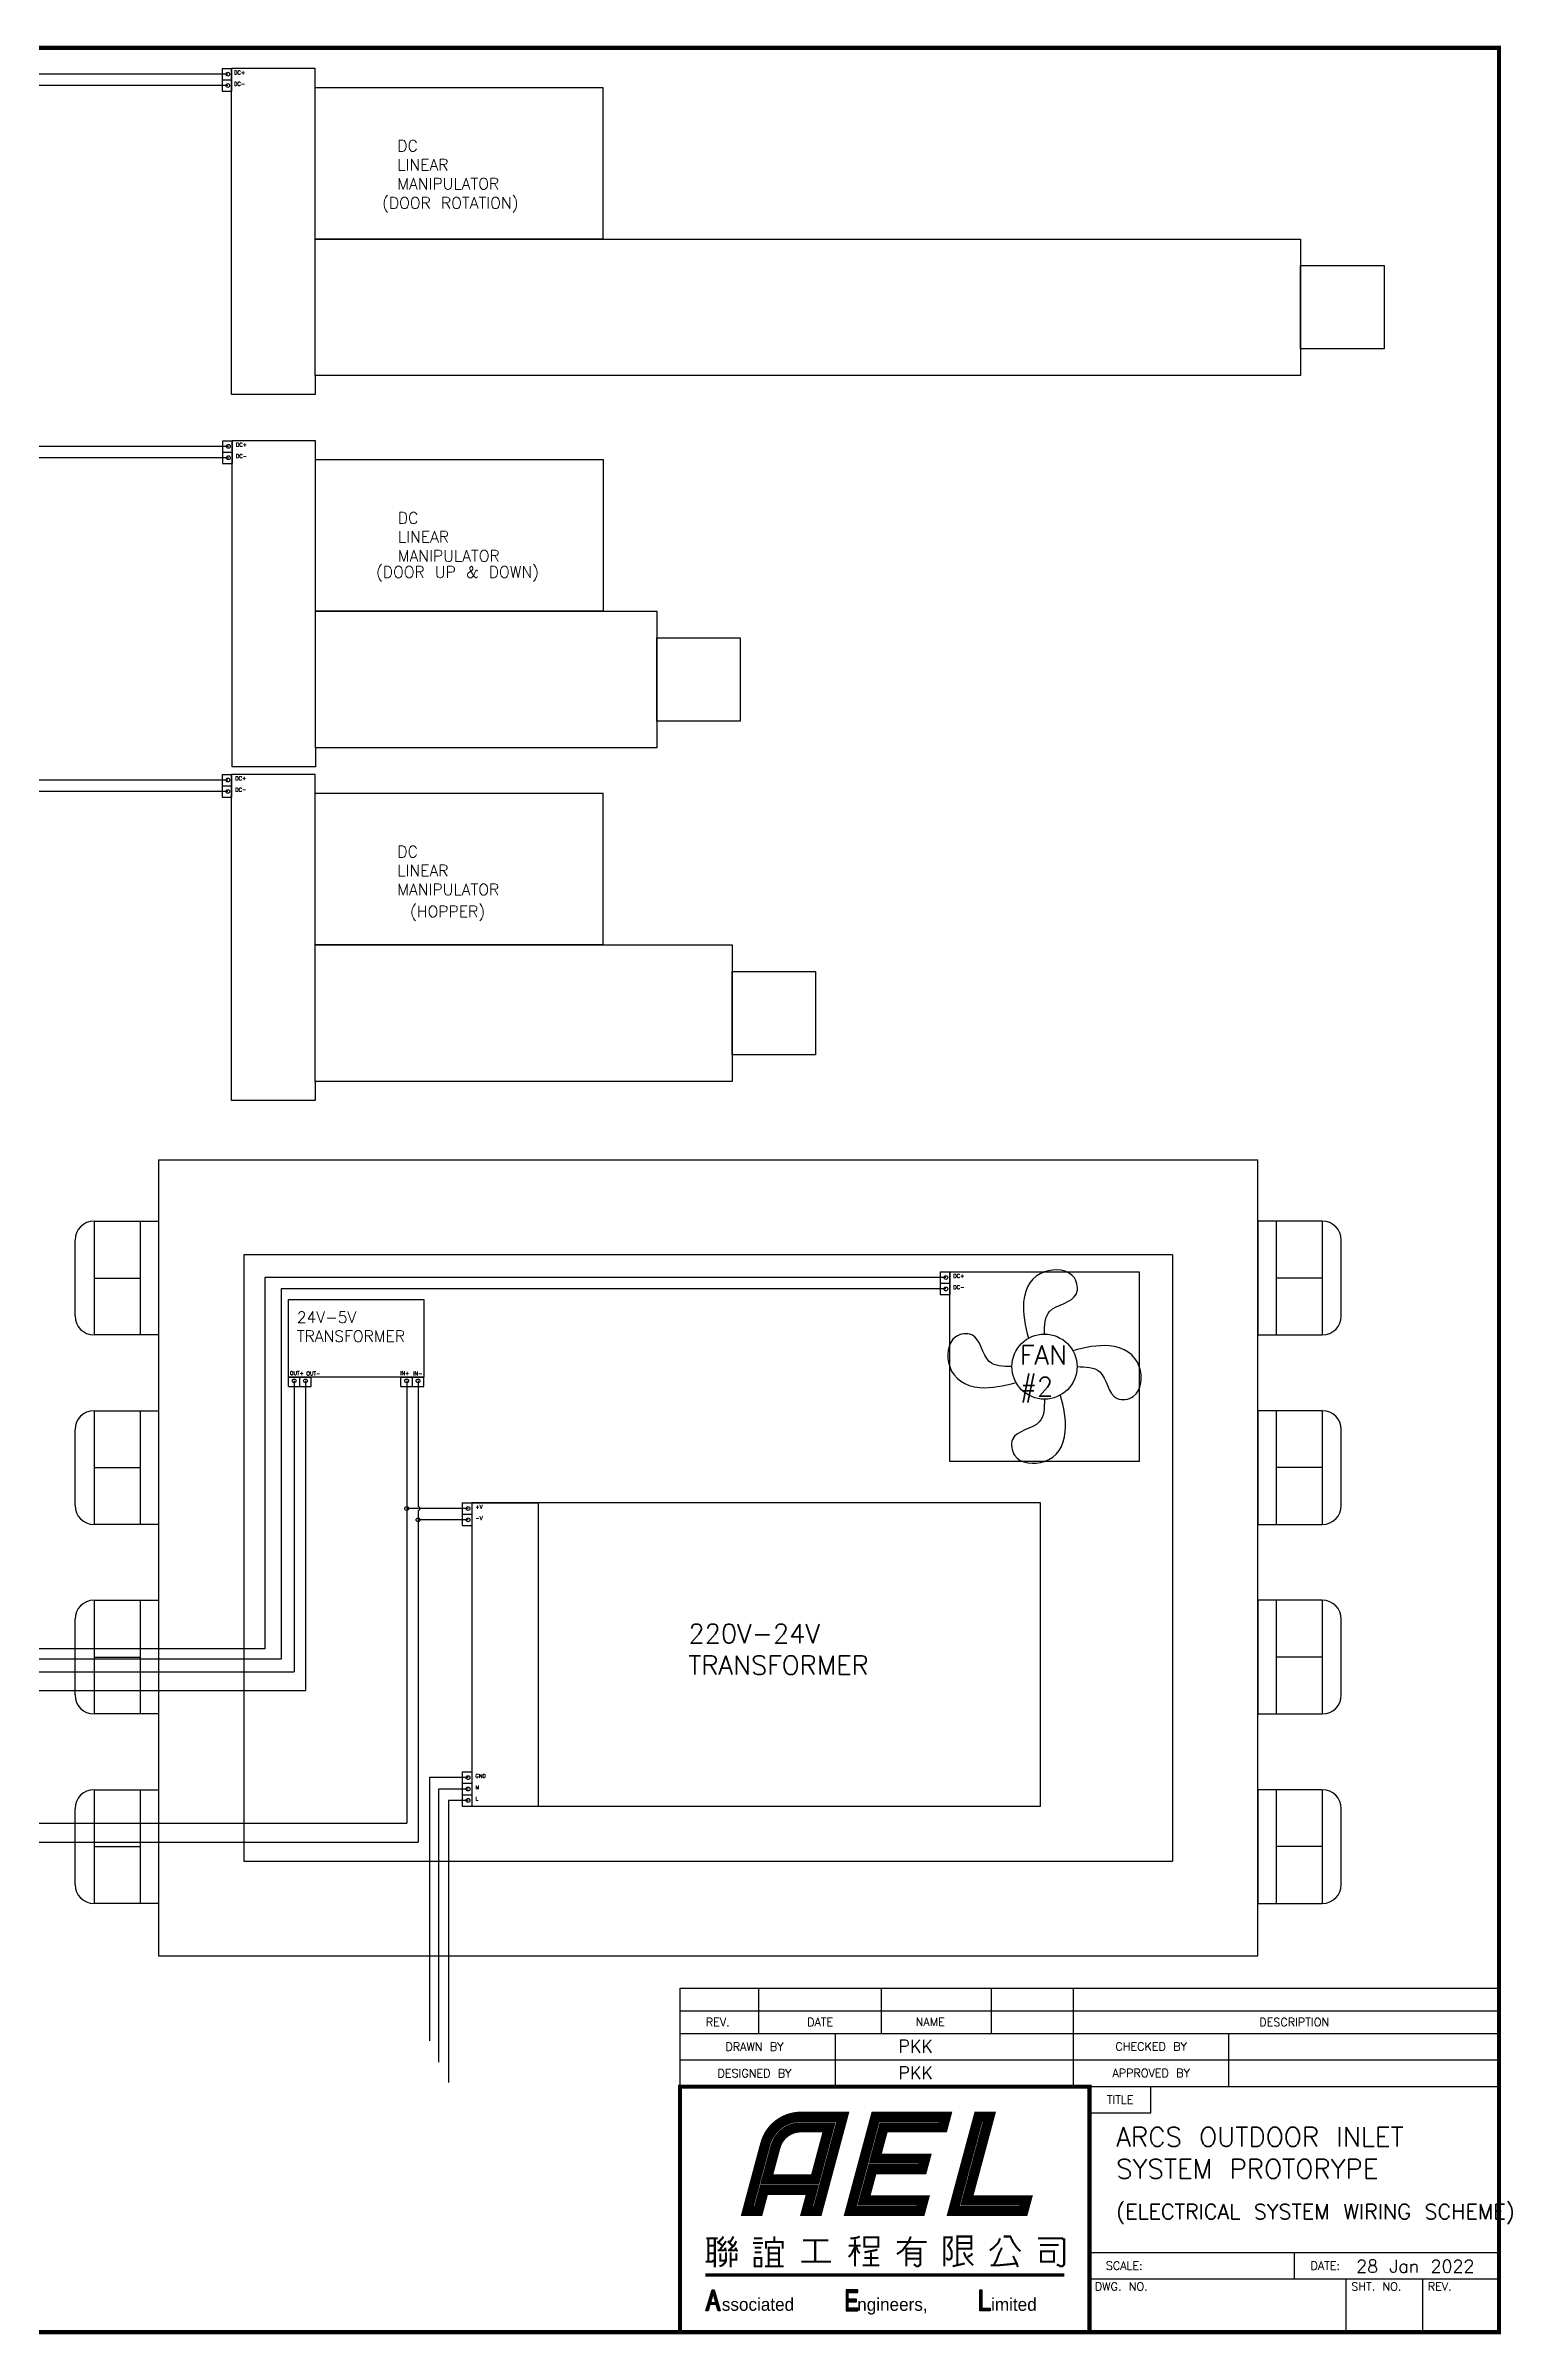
# Model space of a CAD drawing. Header units: millimetres. Extents: x -3139 to 3392, y -3139 to 3139.
# Drawn here: x 3006 to 3392, y -423 to 181 of the extents above; entities that cross this region are included whole.
import ezdxf
from ezdxf.enums import TextEntityAlignment as Align

# ---------------------------------------------------------------- set-up
doc = ezdxf.new("R2010")
doc.units = ezdxf.units.MM
doc.layers.add('A1', color=1, linetype='Continuous')
doc.layers.add('DIMENSION', color=3, linetype='Continuous', lineweight=25)
doc.styles.get("Standard").update_dxf_attribs({"font": 'txt.shx'})
doc.styles.add('Style-ENGINEERING', font='ENGINEERING.shx')

msp = doc.modelspace()

# ---------------------------------------------------------------- linework, layer by layer
at = {"color": 3}
for p, q in [((3052.05, 175.17), (3054.55, 175.17)), ((3052.05, 175.17), (3052.05, 169.17)), ((3054.55, 175.17), (3054.55, 169.17)), ((3052.05, 172.17), (3054.55, 172.17)), ((3052.05, 169.17), (3054.55, 169.17)), ((3052.19, 76.98), (3054.69, 76.98)), ((3052.19, 76.98), (3052.19, 70.98)), ((3052.19, 73.98), (3054.69, 73.98)), ((3054.69, 76.98), (3054.69, 70.98)), ((3052.19, 70.98), (3054.69, 70.98)), ((3052.05, -11.05), (3054.55, -11.05)), ((3052.05, -11.05), (3052.05, -17.05)), ((3054.55, -11.05), (3054.55, -17.05)), ((3052.05, -14.05), (3054.55, -14.05)), ((3052.05, -17.05), (3054.55, -17.05)), ((3241.47, -142.3), (3243.97, -142.3)), ((3241.47, -142.3), (3241.47, -148.3)), ((3243.97, -142.3), (3243.97, -148.3)), ((3241.47, -145.3), (3243.97, -145.3)), ((3241.47, -148.3), (3243.97, -148.3)), ((3069.55, -170.06), (3075.55, -170.06)), ((3069.55, -172.56), (3069.55, -170.06)), ((3069.55, -172.56), (3075.55, -172.56)), ((3072.55, -172.56), (3072.55, -170.06)), ((3075.55, -172.56), (3075.55, -170.06)), ((3099.23, -170.06), (3105.23, -170.06)), ((3099.23, -172.56), (3099.23, -170.06)), ((3099.23, -172.56), (3105.23, -172.56)), ((3102.23, -172.56), (3102.23, -170.06)), ((3105.23, -172.56), (3105.23, -170.06)), ((3115.41, -203.22), (3117.91, -203.22)), ((3115.41, -203.22), (3115.41, -209.22)), ((3117.91, -203.22), (3117.91, -209.22)), ((3115.41, -206.22), (3117.91, -206.22)), ((3115.41, -209.22), (3117.91, -209.22)), ((3115.41, -274.22), (3115.41, -283.22)), ((3115.41, -274.22), (3117.91, -274.22)), ((3115.41, -277.22), (3117.91, -277.22)), ((3117.91, -277.22), (3117.91, -283.22)), ((3115.41, -280.22), (3117.91, -280.22)), ((3115.41, -283.22), (3117.91, -283.22))]:
    msp.add_line(p, q, dxfattribs=at)
for p, q in [((3076.55, 175.17), (3054.55, 175.17)), ((3054.55, 89.17), (3054.55, 175.17)), ((3076.55, 170.17), (3076.55, 175.17)), ((3053.55, 170.67), (2672.1, 170.67)), ((3076.55, 130.17), (3076.55, 170.17)), ((3076.55, 170.17), (3152.55, 170.17)), ((3152.55, 130.17), (3152.55, 170.17)), ((3152.55, 130.17), (3076.55, 130.17)), ((3076.55, 130.17), (3336.55, 130.17)), ((3076.55, 94.17), (3076.55, 130.17)), ((3336.55, 130.17), (3336.55, 94.17)), ((3336.55, 101.17), (3336.55, 123.17)), ((3336.55, 123.17), (3358.55, 123.17)), ((3358.55, 123.17), (3358.55, 101.17)), ((3358.55, 101.17), (3336.55, 101.17)), ((3336.55, 94.17), (3076.55, 94.17)), ((3076.55, 94.17), (3076.55, 89.17)), ((3076.55, 89.17), (3054.55, 89.17)), ((3053.69, 72.48), (2595.68, 72.48)), ((3076.69, 76.98), (3054.69, 76.98)), ((3054.69, -9.02), (3054.69, 76.98)), ((3076.69, 71.98), (3076.69, 76.98)), ((3076.69, 31.98), (3076.69, 71.98)), ((3076.69, 71.98), (3152.69, 71.98)), ((3152.69, 31.98), (3152.69, 71.98)), ((3152.69, 31.98), (3076.69, 31.98)), ((3076.69, 31.98), (3166.69, 31.98)), ((3076.69, -4.02), (3076.69, 31.98)), ((3166.69, 31.98), (3166.69, -4.02)), ((3166.69, 2.98), (3166.69, 24.98)), ((3166.69, 24.98), (3188.69, 24.98)), ((3188.69, 24.98), (3188.69, 2.98)), ((3188.69, 2.98), (3166.69, 2.98)), ((3166.69, -4.02), (3076.69, -4.02)), ((3076.69, -4.02), (3076.69, -9.02)), ((3076.55, -11.05), (3054.55, -11.05)), ((3054.55, -97.05), (3054.55, -11.05)), ((3076.69, -9.02), (3054.69, -9.02)), ((3076.55, -16.05), (3076.55, -11.05)), ((3053.55, -15.55), (2977.81, -15.55)), ((3076.55, -56.05), (3076.55, -16.05)), ((3076.55, -16.05), (3152.55, -16.05)), ((3152.55, -56.05), (3152.55, -16.05)), ((3152.55, -56.05), (3076.55, -56.05)), ((3076.55, -56.05), (3186.55, -56.05)), ((3076.55, -92.05), (3076.55, -56.05)), ((3186.55, -56.05), (3186.55, -92.05)), ((3186.55, -85.05), (3186.55, -63.05)), ((3186.55, -63.05), (3208.55, -63.05)), ((3208.55, -63.05), (3208.55, -85.05)), ((3208.55, -85.05), (3186.55, -85.05)), ((3186.55, -92.05), (3076.55, -92.05)), ((3076.55, -92.05), (3076.55, -97.05)), ((3076.55, -97.05), (3054.55, -97.05)), ((3035.26, -112.77), (3035.26, -322.77)), ((3035.26, -112.77), (3325.26, -112.77)), ((3325.26, -322.77), (3325.26, -112.77)), ((3018.26, -128.92), (3035.26, -128.92)), ((3018.26, -128.92), (3018.26, -158.92)), ((3030.44, -128.92), (3030.44, -158.92)), ((3035.26, -128.92), (3035.26, -158.92)), ((3342.26, -128.92), (3325.26, -128.92)), ((3325.26, -128.92), (3325.26, -158.92)), ((3330.08, -128.92), (3330.08, -158.92)), ((3342.26, -128.92), (3342.26, -158.92)), ((3013.26, -153.92), (3013.26, -133.92)), ((3302.76, -137.77), (3057.76, -137.77)), ((3057.76, -137.77), (3057.76, -297.77)), ((3302.76, -137.77), (3302.76, -297.77)), ((3347.26, -153.92), (3347.26, -133.92)), ((3018.26, -143.92), (3030.44, -143.92)), ((3243.97, -142.3), (3293.97, -142.3)), ((3243.97, -192.3), (3243.97, -142.3)), ((3293.97, -142.3), (3293.97, -192.3)), ((3342.26, -143.92), (3330.08, -143.92)), ((3242.97, -146.8), (3067.58, -146.8)), ((3067.58, -146.8), (3067.58, -244.5)), ((3035.26, -158.92), (3018.26, -158.92)), ((3325.26, -158.92), (3342.26, -158.92)), ((3074.05, -171.06), (3074.05, -252.77)), ((3103.73, -171.06), (3103.73, -204.22)), ((3018.26, -178.92), (3035.26, -178.92)), ((3018.26, -178.92), (3018.26, -208.92)), ((3030.44, -178.92), (3030.44, -208.92)), ((3035.26, -178.92), (3035.26, -208.92)), ((3342.26, -178.92), (3325.26, -178.92)), ((3325.26, -178.92), (3325.26, -208.92)), ((3330.08, -178.92), (3330.08, -208.92)), ((3342.26, -178.92), (3342.26, -208.92)), ((3013.26, -203.92), (3013.26, -183.92)), ((3347.26, -203.92), (3347.26, -183.92)), ((3293.97, -192.3), (3243.97, -192.3)), ((3018.26, -193.92), (3030.44, -193.92)), ((3342.26, -193.92), (3330.08, -193.92)), ((3103.73, -205.22), (3103.73, -207.72)), ((3117.91, -203.22), (3117.91, -283.22)), ((3267.91, -203.22), (3117.91, -203.22)), ((3117.91, -203.22), (3135.42, -203.22)), ((3135.42, -203.22), (3135.42, -283.22)), ((3267.91, -283.22), (3267.91, -203.22)), ((3035.26, -208.92), (3018.26, -208.92)), ((3116.91, -207.72), (3103.73, -207.72)), ((3103.73, -207.72), (3103.73, -292.77)), ((3325.26, -208.92), (3342.26, -208.92)), ((3018.26, -228.92), (3035.26, -228.92)), ((3018.26, -228.92), (3018.26, -258.92)), ((3030.44, -228.92), (3030.44, -258.92)), ((3035.26, -228.92), (3035.26, -258.92)), ((3342.26, -228.92), (3325.26, -228.92)), ((3325.26, -228.92), (3325.26, -258.92)), ((3330.08, -228.92), (3330.08, -258.92)), ((3342.26, -228.92), (3342.26, -258.92)), ((3013.26, -253.92), (3013.26, -233.92)), ((3347.26, -253.92), (3347.26, -233.92)), ((3067.58, -244.5), (2997.55, -244.5)), ((3018.26, -243.92), (3030.44, -243.92)), ((3342.26, -243.92), (3330.08, -243.92)), ((2978.31, -252.77), (3074.05, -252.77)), ((3035.26, -258.92), (3018.26, -258.92)), ((3325.26, -258.92), (3342.26, -258.92)), ((3116.91, -275.72), (3106.74, -275.72)), ((3106.74, -275.72), (3106.74, -345.19)), ((3018.26, -278.92), (3035.26, -278.92)), ((3018.26, -278.92), (3018.26, -308.92)), ((3030.44, -278.92), (3030.44, -308.92)), ((3035.26, -278.92), (3035.26, -308.92)), ((3116.91, -278.72), (3109.09, -278.72)), ((3109.09, -278.72), (3109.09, -350.78)), ((3116.91, -281.72), (3111.77, -281.72)), ((3111.77, -281.72), (3111.77, -356.15)), ((3117.91, -283.22), (3267.91, -283.22)), ((3342.26, -278.92), (3325.26, -278.92)), ((3325.26, -278.92), (3325.26, -308.92)), ((3330.08, -278.92), (3330.08, -308.92)), ((3342.26, -278.92), (3342.26, -308.92)), ((3013.26, -303.92), (3013.26, -283.92)), ((3347.26, -303.92), (3347.26, -283.92)), ((2907.4, -292.77), (3103.73, -292.77)), ((3018.26, -293.92), (3030.44, -293.92)), ((3342.26, -293.92), (3330.08, -293.92)), ((3057.76, -297.77), (3302.76, -297.77)), ((3035.26, -308.92), (3018.26, -308.92)), ((3325.26, -308.92), (3342.26, -308.92)), ((3035.26, -322.77), (3325.26, -322.77))]:
    msp.add_line(p, q)
at = {"color": 1}
for p, q in [((3053.55, 173.67), (2670.78, 173.67)), ((3053.69, 75.48), (2593.06, 75.48)), ((3053.55, -12.55), (2971.93, -12.55)), ((3242.97, -143.8), (3063.34, -143.8)), ((3063.34, -143.8), (3063.34, -241.72)), ((3071.05, -171.06), (3071.05, -247.77)), ((3100.73, -171.06), (3100.73, -204.72)), ((3116.91, -204.72), (3100.73, -204.72)), ((3100.73, -204.72), (3100.73, -287.77)), ((3063.34, -241.72), (2992.1, -241.72)), ((2978.31, -247.77), (3071.05, -247.77)), ((2907.4, -287.77), (3100.73, -287.77))]:
    msp.add_line(p, q, dxfattribs=at)
msp.add_lwpolyline([(3069.55, -149.57), (3105.23, -149.57), (3105.23, -170.06), (3069.55, -170.06)], close=True)
at = {"color": 3}
for centre in [(3053.55, 173.67), (3053.55, 170.67), (3053.69, 75.48), (3053.69, 72.48), (3053.55, -12.55), (3053.55, -15.55), (3242.97, -143.8), (3242.97, -146.8), (3071.05, -171.06), (3074.05, -171.06), (3100.73, -171.06), (3103.73, -171.06), (3116.91, -204.72), (3116.91, -207.72), (3116.91, -275.72), (3116.91, -278.72), (3116.91, -281.72)]:
    msp.add_circle(centre, 0.5, dxfattribs=at)
for centre, radius in [((3268.97, -167.3), 8.59), ((3103.73, -207.72), 0.5)]:
    msp.add_circle(centre, radius)
at = {"color": 1}
msp.add_circle((3100.73, -204.72), 0.5, dxfattribs=at)
for centre, radius, start, end in [((3018.26, -133.92), 5, 90, 180), ((3342.26, -133.92), 5, 0, 90), ((3018.26, -153.92), 5, 180, 270), ((3342.26, -153.92), 5, 270, 0), ((3018.26, -183.92), 5, 90, 180), ((3342.26, -183.92), 5, 0, 90), ((3018.26, -203.92), 5, 180, 270), ((3103.73, -204.72), 0.5, 270, 90), ((3342.26, -203.92), 5, 270, 0), ((3018.26, -233.92), 5, 90, 180), ((3342.26, -233.92), 5, 0, 90), ((3018.26, -253.92), 5, 180, 270), ((3342.26, -253.92), 5, 270, 0), ((3018.26, -283.92), 5, 90, 180), ((3342.26, -283.92), 5, 0, 90), ((3018.26, -303.92), 5, 180, 270), ((3342.26, -303.92), 5, 270, 0)]:
    msp.add_arc(centre, radius, start, end)
for points in [[(3268.97, -158.71), (3269, -156.42), (3269.07, -150.98), (3278.41, -150.4), (3277.21, -141.74), (3267.33, -141.06), (3262.39, -148.31), (3263.86, -156.7), (3264.77, -159.81)], [(3260.38, -167.3), (3258.09, -167.27), (3252.65, -167.2), (3252.08, -157.86), (3243.42, -159.06), (3242.74, -168.94), (3249.99, -173.88), (3258.37, -172.41), (3261.48, -171.5)], [(3277.56, -167.3), (3279.85, -167.33), (3285.29, -167.39), (3285.87, -176.73), (3294.53, -175.53), (3295.21, -165.65), (3287.95, -160.72), (3279.57, -162.18), (3276.46, -163.09)], [(3268.97, -175.88), (3268.94, -178.18), (3268.88, -183.62), (3259.54, -184.19), (3260.74, -192.85), (3270.62, -193.53), (3275.55, -186.28), (3274.09, -177.9), (3273.18, -174.78)]]:
    msp.add_open_spline(points, degree=3, knots=[0, 0, 0, 0, 6.146475, 14.572894, 18.795981, 26.843494, 36.502049, 43.562723, 43.562723, 43.562723, 43.562723])
at = {"layer": 'A1', "color": 7}
for p, q in [((3388.85, 180.62), (3388.85, -422.02)), ((3172.85, -331.3), (3388.85, -331.3)), ((3193.6, -343.18), (3193.6, -331.3)), ((3226, -343.18), (3226, -331.3)), ((3255.03, -343.13), (3255.03, -331.25)), ((3276.63, -357.17), (3276.63, -331.25)), ((3172.85, -337.24), (3388.85, -337.24)), ((3172.85, -343.18), (3388.85, -343.18)), ((3213.82, -357.17), (3213.82, -343.13)), ((3317.6, -357.17), (3317.6, -343.13)), ((3172.85, -350.2), (3388.85, -350.2)), ((3172.85, -357.22), (3388.85, -357.22)), ((3297.05, -364.19), (3297.05, -357.17)), ((3280.85, -364.19), (3297.05, -364.19)), ((3280.85, -400.96), (3388.85, -400.96)), ((3334.85, -400.96), (3334.85, -407.98)), ((3280.85, -407.98), (3388.85, -407.98)), ((3348.51, -407.98), (3348.51, -422.02)), ((3368.68, -407.98), (3368.68, -422.02))]:
    msp.add_line(p, q, dxfattribs=at)
for points, const_width in [([(2519.45, -422.02), (3388.85, -422.02), (3388.85, 180.62), (2519.45, 180.62)], 1.08), ([(3172.85, -422.02), (3280.85, -422.02), (3280.85, -357.22), (3172.85, -357.22)], 1.08), ([(3221.48, -399.47), (3225.16, -399.47), (3225.16, -397.02), (3221.48, -397.02)], 0.54), ([(3194.27, -402.42), (3194.27, -404.62), (3192.55, -404.62), (3192.55, -402.42)], 0.54), ([(3271.47, -400.7), (3271.47, -403.4), (3268.04, -403.4), (3268.04, -400.7)], 0.54)]:
    msp.add_lwpolyline(points, close=True, dxfattribs=dict(at, const_width=const_width))
for points in [[(3172.85, -331.3), (3388.85, -331.3), (3388.85, -422.02), (3172.85, -422.02)], [(3182.4, -414.73), (3180.7, -414.73), (3180.22, -416.36), (3179.65, -416.36), (3181.28, -410.85), (3181.82, -410.85), (3183.45, -416.36), (3182.88, -416.36)], [(3182.24, -414.19), (3181.55, -411.84), (3180.86, -414.19)], [(3219.42, -413.35), (3217.22, -413.35), (3217.22, -411.51), (3219.73, -411.51), (3219.73, -410.85), (3216.64, -410.85), (3216.64, -416.36), (3219.73, -416.36), (3219.73, -415.7), (3217.22, -415.7), (3217.22, -414), (3219.42, -414)], [(3251.89, -416.36), (3251.89, -410.85), (3252.47, -410.85), (3252.47, -415.7), (3254.67, -415.7), (3254.67, -416.36)]]:
    msp.add_lwpolyline(points, close=True, dxfattribs=at)
at = {"layer": 'A1', "color": 1, "const_width": 2.7}
for points in [[(3193.48, -390.04), (3190.6, -390.04), (3195.32, -372.41, -0.339454), (3204.73, -365.19), (3215.77, -365.19), (3209.11, -390.04), (3206.23, -390.04), (3207.72, -384.48), (3194.97, -384.48)], [(3198.01, -373.13, -0.339454), (3204.73, -367.97), (3212.14, -367.97), (3208.47, -381.7), (3195.71, -381.7)]]:
    msp.add_lwpolyline(points, format="xyb", close=True, dxfattribs=at)
for points in [[(3223.59, -379.01), (3236.75, -379.01), (3237.5, -376.23), (3224.33, -376.23), (3226.54, -367.97), (3242.18, -367.97), (3242.92, -365.19), (3224.41, -365.19), (3217.75, -390.04), (3236.26, -390.04), (3237.01, -387.26), (3221.37, -387.26)], [(3251.56, -365.19), (3244.9, -390.04), (3263.41, -390.04), (3264.16, -387.26), (3248.52, -387.26), (3254.44, -365.19)]]:
    msp.add_lwpolyline(points, close=True, dxfattribs=at)
at = {"layer": 'A1', "color": 7}
for points, const_width in [([(3179.81, -397.26), (3182.75, -397.26)], 0.54), ([(3180.3, -397.51), (3180.3, -403.4)], 0.54), ([(3182.02, -397.51), (3182.02, -404.87)], 0.54), ([(3182.75, -398), (3183, -398.49), (3183.49, -398.73), (3183.98, -399.22)], 0.54), ([(3184.23, -396.77), (3183.98, -397.26), (3183.49, -397.75), (3183, -398.24)], 0.54), ([(3184.96, -398), (3184.47, -398.73), (3183.74, -399.72), (3183.25, -400.45)], 0.54), ([(3185.45, -398), (3185.95, -398.49), (3186.19, -398.73), (3186.68, -399.22)], 0.54), ([(3186.93, -396.77), (3186.68, -397.26), (3186.19, -398), (3185.7, -398.24)], 0.54), ([(3187.66, -398), (3187.17, -398.98), (3186.44, -399.72), (3185.7, -400.45)], 0.54), ([(3192.06, -398.49), (3194.76, -398.49)], 0.54), ([(3192.31, -397.26), (3194.52, -397.26)], 0.54), ([(3199.92, -399.96), (3199.92, -398.24), (3195.5, -398.24), (3195.5, -399.96)], 0.54), ([(3197.71, -396.77), (3197.71, -398.24)], 0.54), ([(3205.3, -397.75), (3211.92, -397.75)], 0.54), ([(3208.49, -397.75), (3208.49, -403.4)], 0.54), ([(3220.25, -396.77), (3219.76, -397.02), (3218.53, -397.26), (3217.8, -397.26)], 0.54), ([(3219.02, -397.51), (3219.02, -404.62)], 0.54), ([(3233.73, -396.77), (3232.99, -398.49), (3231.52, -400.45), (3230.05, -401.43)], 0.54), ([(3230.05, -398.24), (3237.9, -398.24)], 0.54), ([(3242.55, -404.62), (3242.55, -397.02), (3244.51, -397.02), (3244.51, -397.75), (3244.02, -398.49), (3243.53, -399.22), (3244.02, -399.72), (3244.51, -400.7), (3244.51, -401.68), (3244.51, -402.17), (3244.27, -402.66), (3243.77, -402.91), (3243.53, -402.91), (3243.28, -402.66), (3243.04, -402.42)], 0.54), ([(3245.98, -404.13), (3245.98, -396.77), (3249.67, -396.77), (3249.67, -399.96), (3245.98, -399.96)], 0.54), ([(3245.98, -398.49), (3249.67, -398.49)], 0.54), ([(3257.26, -397.26), (3256.76, -398.49), (3255.54, -399.72), (3254.56, -400.45)], 0.54), ([(3258.24, -396.77), (3259.96, -396.77), (3260.69, -398.24), (3261.67, -399.72), (3262.66, -400.7)], 0.54), ([(3267.3, -397.26), (3273.68, -397.26), (3273.93, -397.51), (3274.17, -397.51), (3274.17, -397.75), (3274.17, -403.64), (3274.17, -404.13), (3273.93, -404.38), (3273.68, -404.62), (3273.19, -404.62), (3272.7, -404.38), (3272.21, -404.13)], 0.54), ([(3179.56, -403.4), (3180.3, -403.4), (3181.28, -403.4), (3182.02, -402.91)], 0.54), ([(3180.55, -399.22), (3182.02, -399.22)], 0.54), ([(3180.55, -401.19), (3182.02, -401.19)], 0.54), ([(3182.75, -400.45), (3183.49, -400.45), (3184.23, -400.45), (3184.72, -400.21)], 0.54), ([(3184.96, -400.94), (3184.96, -403.15), (3184.72, -403.64), (3183.98, -404.38), (3183.25, -404.62)], 0.54), ([(3183.49, -401.19), (3183.49, -403.15), (3183.98, -403.15), (3184.47, -403.15), (3184.72, -402.91)], 0.54), ([(3184.72, -399.72), (3184.96, -400.7)], 0.54), ([(3185.45, -400.45), (3186.19, -400.45), (3187.17, -400.45), (3187.66, -400.21)], 0.54), ([(3186.19, -400.94), (3186.19, -404.87)], 0.54), ([(3187.66, -401.19), (3187.66, -402.91), (3186.19, -402.91)], 0.54), ([(3187.42, -399.72), (3187.91, -400.7)], 0.54), ([(3192.55, -399.72), (3194.27, -399.72)], 0.54), ([(3192.55, -400.94), (3194.27, -400.94)], 0.54), ([(3195.25, -404.62), (3200.16, -404.62)], 0.54), ([(3196.24, -404.62), (3196.24, -399.72), (3198.94, -399.72), (3198.94, -404.62)], 0.54), ([(3196.24, -401.19), (3198.94, -401.19)], 0.54), ([(3196.24, -402.91), (3198.94, -402.91)], 0.54), ([(3204.81, -403.4), (3212.66, -403.4)], 0.54), ([(3217.31, -399.22), (3220.5, -399.22)], 0.54), ([(3219.02, -399.47), (3218.53, -400.45), (3218.04, -401.43), (3217.31, -402.17)], 0.54), ([(3219.27, -399.47), (3219.51, -399.96), (3219.76, -400.7), (3220.25, -401.19)], 0.54), ([(3220.99, -404.38), (3225.41, -404.38)], 0.54), ([(3224.91, -400.21), (3224.18, -400.45), (3222.71, -400.7), (3221.48, -400.94)], 0.54), ([(3221.48, -402.42), (3225.16, -402.42)], 0.54), ([(3223.2, -400.94), (3223.2, -404.38)], 0.54), ([(3232.5, -404.62), (3232.5, -399.96), (3236.19, -399.96), (3236.19, -403.64), (3236.19, -404.13), (3235.94, -404.38), (3235.69, -404.62), (3235.2, -404.62), (3234.96, -404.38), (3234.47, -404.13)], 0.54), ([(3232.5, -401.19), (3236.19, -401.19)], 0.54), ([(3232.5, -402.66), (3235.94, -402.66), (3236.19, -402.66)], 0.54), ([(3244.76, -404.62), (3247.95, -403.89)], 0.54), ([(3247.7, -400.94), (3248.19, -402.17), (3249.17, -403.4), (3250.16, -404.38)], 0.54), ([(3249.91, -401.19), (3249.67, -401.68), (3249.17, -401.92), (3248.68, -402.17)], 0.54), ([(3254.8, -404.38), (3256.76, -404.38), (3259.46, -404.13), (3261.43, -403.89)], 0.54), ([(3257.75, -399.72), (3257.01, -401.19), (3256.27, -403.15), (3255.54, -404.38)], 0.54), ([(3260.69, -401.92), (3261.18, -402.91), (3261.67, -403.89), (3261.92, -404.87)], 0.54), ([(3267.79, -398.98), (3272.7, -398.98)], 0.54), ([(3179.47, -406.92), (3274.23, -406.92)], 0.864)]:
    msp.add_lwpolyline(points, dxfattribs=dict(at, const_width=const_width))
for points in [[(3181.28, -410.85), (3179.65, -416.36), (3181.82, -410.85)], [(3181.82, -410.85), (3180.22, -416.36), (3179.65, -416.36)], [(3180.86, -414.19), (3180.7, -414.73), (3182.4, -414.73)], [(3180.86, -414.19), (3182.4, -414.73), (3182.24, -414.19)], [(3181.82, -410.85), (3181.55, -411.84), (3183.45, -416.36)], [(3183.45, -416.36), (3182.88, -416.36), (3181.55, -411.84)], [(3217.22, -411.51), (3216.64, -410.85), (3216.64, -416.36)], [(3216.64, -410.85), (3219.73, -410.85), (3219.73, -411.51)], [(3219.73, -411.51), (3216.64, -410.85), (3217.22, -411.51)], [(3216.64, -416.36), (3217.22, -415.7), (3217.22, -411.51)], [(3216.64, -416.36), (3217.22, -415.7), (3219.73, -416.36)], [(3217.22, -413.35), (3219.42, -414), (3219.42, -413.35)], [(3217.22, -413.35), (3217.22, -414), (3219.42, -414)], [(3217.22, -415.7), (3219.73, -415.7), (3219.73, -416.36)], [(3251.89, -410.85), (3251.89, -416.36), (3252.47, -415.7)], [(3252.47, -415.7), (3252.47, -410.85), (3251.89, -410.85)], [(3251.89, -416.36), (3252.47, -415.7), (3254.67, -416.36)], [(3252.47, -415.7), (3254.67, -415.7), (3254.67, -416.36)]]:
    msp.add_solid(points, dxfattribs=at)

# ---------------------------------------------------------------- texts
at = {"color": 3, "char_height": 1, "width": 4.6936, "attachment_point": 1}
for s, insert in [('DC+', (3055.2, 174.61)), ('DC-', (3055.2, 171.61)), ('DC+', (3055.68, 76.42)), ('DC-', (3055.68, 73.42)), ('DC+', (3055.5, -11.6)), ('DC-', (3055.5, -14.6)), ('DC+', (3244.92, -142.86)), ('DC-', (3244.92, -145.86)), ('OUT+', (3069.92, -168.51)), ('OUT-', (3074.26, -168.59)), ('IN+', (3099.01, -168.51)), ('IN-', (3102.48, -168.59)), ('+V', (3118.86, -203.78)), ('-V', (3118.86, -206.78)), ('GND', (3118.86, -274.78)), ('M', (3118.86, -277.78)), ('L', (3118.86, -280.78))]:
    msp.add_mtext(s, dxfattribs=dict(at, insert=insert))
at = {"attachment_point": 1}
for s, insert, char_height, width in [('{\\H3x;DC LINEAR MANIPULATOR}', (3098.27, 156.28), 1, 4.6936), ('{\\H3x;(DOOR ROTATION)}', (3094.25, 141.2), 1, 50.6815), ('{\\H3x;DC LINEAR MANIPULATOR}', (3098.41, 58.09), 1, 4.6936), ('{\\H3x;(DOOR UP & DOWN)}', (3092.64, 43.84), 1, 50.6815), ('{\\H3x;DC LINEAR MANIPULATOR}', (3098.27, -29.94), 1, 4.6936), ('{\\H3x;(HOPPER)}', (3101.62, -45.73), 1, 50.6815), ('24V-5V\\PTRANSFORMER', (3071.75, -152.78), 3, 4.6936), ('{\\H5x;FAN #2}', (3262.48, -161.76), 1, 4.6936), ('{\\H5x;220V-24V\\PTRANSFORMER}', (3175.05, -235.21), 1, 4.6936)]:
    msp.add_mtext(s, dxfattribs=dict(at, insert=insert, char_height=char_height, width=width))
at = {"layer": 'A1', "color": 7}
for s, p in [('REV.', (3182.8, -340.21)), ('DATE', (3209.8, -340.21)), ('NAME', (3238.83, -340.16)), ('DESCRIPTION', (3334.85, -340.21)), ('DRAWN BY', (3192.48, -346.69)), ('CHECKED BY', (3297.11, -346.64)), ('DESIGNED BY', (3192.48, -353.71)), ('APPROVED BY', (3297.11, -353.66)), ('TITLE', (3288.95, -360.68))]:
    msp.add_text(s, height=2.16, dxfattribs=at).set_placement(p, align=Align.MIDDLE_CENTER)
for s, p in [('SCALE:', (3285.17, -404.47)), ('DATE:', (3339.17, -404.47)), ('DATE:', (3339.17, -404.47))]:
    msp.add_text(s, height=2.16, dxfattribs=at).set_placement(p, align=Align.MIDDLE_LEFT)
at = {"layer": 'A1', "color": 7, "style": 'Style-ENGINEERING'}
for s, p in [('ssociated', (3183.87, -416.38)), ('ngineers,', (3219.58, -416.38)), ('imited', (3254.89, -416.38))]:
    msp.add_text(s, height=3.375, dxfattribs=at).set_placement(p)
at = {"layer": 'A1', "color": 7, "char_height": 2.16, "width": 16.6384, "attachment_point": 4}
for s, insert in [('DWG. NO.', (3282.25, -409.97)), ('SHT. NO.', (3349.91, -409.97)), ('REV.', (3370.08, -409.97))]:
    msp.add_mtext(s, dxfattribs=dict(at, insert=insert))
at = {"layer": 'DIMENSION', "color": 7, "attachment_point": 1}
for s, insert, char_height, width in [('{\\H0.10835x;PKK}', (3230.42, -344.91), 31.1483, 99.9), ('{\\H0.10835x;PKK}', (3230.42, -351.93), 31.1483, 99.9), ('{\\H3x;ARCS OUTDOOR INLET \\PSYSTEM PROTORYPE}', (3287.89, -367.96), 1.6875, 103.5538), ('{\\H2.3704x;(ELECTRICAL SYSTEM WIRING SCHEME)}', (3287.89, -388.21), 1.6875, 103.5538), ('{\\H0.10835x;28 Jan 2022}', (3351.2, -402.94), 31.1483, 99.9)]:
    msp.add_mtext(s, dxfattribs=dict(at, insert=insert, char_height=char_height, width=width))

doc.saveas('drawing.dxf')
